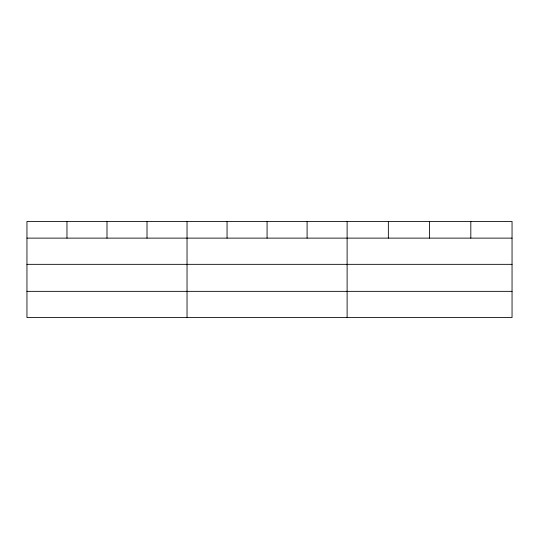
<?xml version="1.0" encoding="UTF-8"?>
<svg xmlns="http://www.w3.org/2000/svg" width="539" height="539" viewBox="0 0 539 539"><rect width="100%" height="100%" fill="white"/><g stroke="black" fill="none" stroke-linecap="round" stroke-linejoin="round"><path stroke-width="0.81" d="M512.05 264.339L512.05 221.435L26.95 221.435L26.95 317.565L512.05 317.565L512.05 264.339L26.95 264.339M26.95 238.123L512.05 238.123M26.95 291.35L512.05 291.35M470.816 221.435L470.816 238.123M429.583 221.435L429.583 238.123M388.349 221.435L388.349 238.123M347.116 221.435L347.116 317.565M307.095 221.435L307.095 238.123M267.074 221.435L267.074 238.123M227.054 221.435L227.054 238.123M187.033 221.435L187.033 317.565M147.012 221.435L147.012 238.123M106.992 221.435L106.992 238.123M66.971 221.435L66.971 238.123"/></g></svg>
